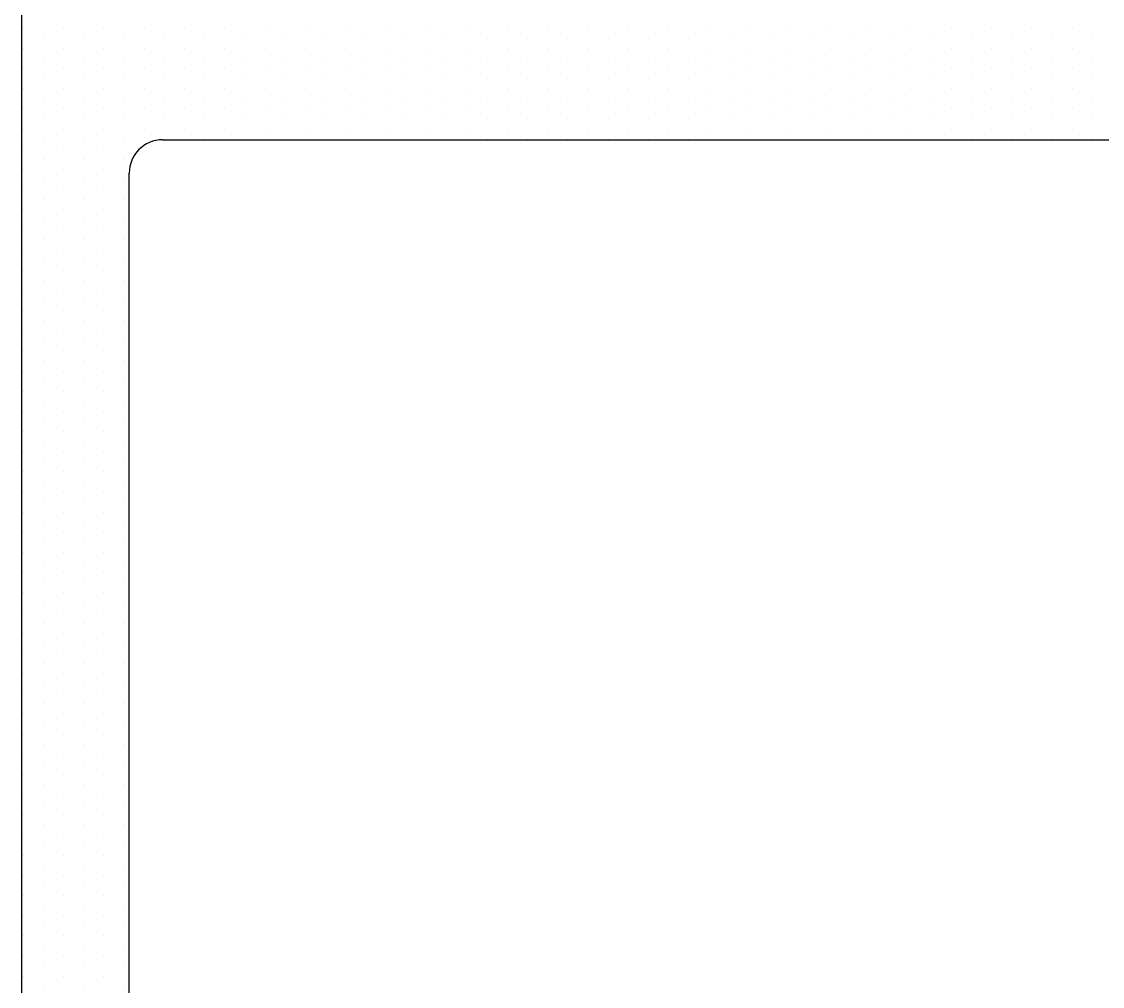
# Model space of a CAD drawing. Header units: inches. Extents: x 3.8 to 36.3, y 0.9 to 43.6.
# Drawn here: x 21.015 to 22.019, y 27.24 to 28.137 of the extents above; entities that cross this region are included whole.
import ezdxf

# ---------------------------------------------------------------- set-up
doc = ezdxf.new("R2010")
doc.units = ezdxf.units.IN
doc.header["$MEASUREMENT"] = 0
doc.layers.add('R-SWTS-DET1', color=1, linetype='Continuous')
doc.layers.add('R-SWTS-PAT1', color=5, linetype='Continuous')

msp = doc.modelspace()

# ---------------------------------------------------------------- linework, layer by layer
at = {"layer": 'R-SWTS-DET1', "lineweight": 30}
for p, q in [((21.01486, 28.22968), (21.01486, 26.00968)), ((21.14586, 28.02668), (22.73384, 28.02668)), ((21.11486, 26.12568), (21.11486, 27.99568))]:
    msp.add_line(p, q, dxfattribs=at)
msp.add_arc((21.14586, 27.99568), 0.031, 90, 180, dxfattribs=at)
at = {"layer": 'R-SWTS-PAT1'}
for p, q in [((21.01633, 28.13044), (21.01633, 28.13044)), ((21.05383, 28.13044), (21.05383, 28.13044)), ((21.09133, 28.13044), (21.09133, 28.13044)), ((21.12883, 28.13044), (21.12883, 28.13044)), ((21.16633, 28.13044), (21.16633, 28.13044)), ((21.20383, 28.13044), (21.20383, 28.13044)), ((21.24133, 28.13044), (21.24133, 28.13044)), ((21.27883, 28.13044), (21.27883, 28.13044)), ((21.31633, 28.13044), (21.31633, 28.13044)), ((21.35383, 28.13044), (21.35383, 28.13044)), ((21.39133, 28.13044), (21.39133, 28.13044)), ((21.42883, 28.13044), (21.42883, 28.13044)), ((21.46633, 28.13044), (21.46633, 28.13044)), ((21.50383, 28.13044), (21.50383, 28.13044)), ((21.54133, 28.13044), (21.54133, 28.13044)), ((21.57883, 28.13044), (21.57883, 28.13044)), ((21.61633, 28.13044), (21.61633, 28.13044)), ((21.65383, 28.13044), (21.65383, 28.13044)), ((21.69133, 28.13044), (21.69133, 28.13044)), ((21.72883, 28.13044), (21.72883, 28.13044)), ((21.76633, 28.13044), (21.76633, 28.13044)), ((21.80383, 28.13044), (21.80383, 28.13044)), ((21.84133, 28.13044), (21.84133, 28.13044)), ((21.87883, 28.13044), (21.87883, 28.13044)), ((21.91633, 28.13044), (21.91633, 28.13044)), ((21.95383, 28.13044), (21.95383, 28.13044)), ((21.99133, 28.13044), (21.99133, 28.13044)), ((21.03508, 28.12106), (21.03508, 28.12106)), ((21.07258, 28.12106), (21.07258, 28.12106)), ((21.11008, 28.12106), (21.11008, 28.12106)), ((21.14758, 28.12106), (21.14758, 28.12106)), ((21.18508, 28.12106), (21.18508, 28.12106)), ((21.22258, 28.12106), (21.22258, 28.12106)), ((21.26008, 28.12106), (21.26008, 28.12106)), ((21.29758, 28.12106), (21.29758, 28.12106)), ((21.33508, 28.12106), (21.33508, 28.12106)), ((21.37258, 28.12106), (21.37258, 28.12106)), ((21.41008, 28.12106), (21.41008, 28.12106)), ((21.44758, 28.12106), (21.44758, 28.12106)), ((21.48508, 28.12106), (21.48508, 28.12106)), ((21.52258, 28.12106), (21.52258, 28.12106)), ((21.56008, 28.12106), (21.56008, 28.12106)), ((21.59758, 28.12106), (21.59758, 28.12106)), ((21.63508, 28.12106), (21.63508, 28.12106)), ((21.67258, 28.12106), (21.67258, 28.12106)), ((21.71008, 28.12106), (21.71008, 28.12106)), ((21.74758, 28.12106), (21.74758, 28.12106)), ((21.78508, 28.12106), (21.78508, 28.12106)), ((21.82258, 28.12106), (21.82258, 28.12106)), ((21.86008, 28.12106), (21.86008, 28.12106)), ((21.89758, 28.12106), (21.89758, 28.12106)), ((21.93508, 28.12106), (21.93508, 28.12106)), ((21.97258, 28.12106), (21.97258, 28.12106)), ((22.01008, 28.12106), (22.01008, 28.12106)), ((21.01633, 28.11169), (21.01633, 28.11169)), ((21.05383, 28.11169), (21.05383, 28.11169)), ((21.09133, 28.11169), (21.09133, 28.11169)), ((21.12883, 28.11169), (21.12883, 28.11169)), ((21.16633, 28.11169), (21.16633, 28.11169)), ((21.20383, 28.11169), (21.20383, 28.11169)), ((21.24133, 28.11169), (21.24133, 28.11169)), ((21.27883, 28.11169), (21.27883, 28.11169)), ((21.31633, 28.11169), (21.31633, 28.11169)), ((21.35383, 28.11169), (21.35383, 28.11169)), ((21.39133, 28.11169), (21.39133, 28.11169)), ((21.42883, 28.11169), (21.42883, 28.11169)), ((21.46633, 28.11169), (21.46633, 28.11169)), ((21.50383, 28.11169), (21.50383, 28.11169)), ((21.54133, 28.11169), (21.54133, 28.11169)), ((21.57883, 28.11169), (21.57883, 28.11169)), ((21.61633, 28.11169), (21.61633, 28.11169)), ((21.65383, 28.11169), (21.65383, 28.11169)), ((21.69133, 28.11169), (21.69133, 28.11169)), ((21.72883, 28.11169), (21.72883, 28.11169)), ((21.76633, 28.11169), (21.76633, 28.11169)), ((21.80383, 28.11169), (21.80383, 28.11169)), ((21.84133, 28.11169), (21.84133, 28.11169)), ((21.87883, 28.11169), (21.87883, 28.11169)), ((21.91633, 28.11169), (21.91633, 28.11169)), ((21.95383, 28.11169), (21.95383, 28.11169)), ((21.99133, 28.11169), (21.99133, 28.11169)), ((21.03508, 28.10231), (21.03508, 28.10231)), ((21.07258, 28.10231), (21.07258, 28.10231)), ((21.11008, 28.10231), (21.11008, 28.10231)), ((21.14758, 28.10231), (21.14758, 28.10231)), ((21.18508, 28.10231), (21.18508, 28.10231)), ((21.22258, 28.10231), (21.22258, 28.10231)), ((21.26008, 28.10231), (21.26008, 28.10231)), ((21.29758, 28.10231), (21.29758, 28.10231)), ((21.33508, 28.10231), (21.33508, 28.10231)), ((21.37258, 28.10231), (21.37258, 28.10231)), ((21.41008, 28.10231), (21.41008, 28.10231)), ((21.44758, 28.10231), (21.44758, 28.10231)), ((21.48508, 28.10231), (21.48508, 28.10231)), ((21.52258, 28.10231), (21.52258, 28.10231)), ((21.56008, 28.10231), (21.56008, 28.10231)), ((21.59758, 28.10231), (21.59758, 28.10231)), ((21.63508, 28.10231), (21.63508, 28.10231)), ((21.67258, 28.10231), (21.67258, 28.10231)), ((21.71008, 28.10231), (21.71008, 28.10231)), ((21.74758, 28.10231), (21.74758, 28.10231)), ((21.78508, 28.10231), (21.78508, 28.10231)), ((21.82258, 28.10231), (21.82258, 28.10231)), ((21.86008, 28.10231), (21.86008, 28.10231)), ((21.89758, 28.10231), (21.89758, 28.10231)), ((21.93508, 28.10231), (21.93508, 28.10231)), ((21.97258, 28.10231), (21.97258, 28.10231)), ((22.01008, 28.10231), (22.01008, 28.10231)), ((21.01633, 28.09294), (21.01633, 28.09294)), ((21.05383, 28.09294), (21.05383, 28.09294)), ((21.09133, 28.09294), (21.09133, 28.09294)), ((21.12883, 28.09294), (21.12883, 28.09294)), ((21.16633, 28.09294), (21.16633, 28.09294)), ((21.20383, 28.09294), (21.20383, 28.09294)), ((21.24133, 28.09294), (21.24133, 28.09294)), ((21.27883, 28.09294), (21.27883, 28.09294)), ((21.31633, 28.09294), (21.31633, 28.09294)), ((21.35383, 28.09294), (21.35383, 28.09294)), ((21.39133, 28.09294), (21.39133, 28.09294)), ((21.42883, 28.09294), (21.42883, 28.09294)), ((21.46633, 28.09294), (21.46633, 28.09294)), ((21.50383, 28.09294), (21.50383, 28.09294)), ((21.54133, 28.09294), (21.54133, 28.09294)), ((21.57883, 28.09294), (21.57883, 28.09294)), ((21.61633, 28.09294), (21.61633, 28.09294)), ((21.65383, 28.09294), (21.65383, 28.09294)), ((21.69133, 28.09294), (21.69133, 28.09294)), ((21.72883, 28.09294), (21.72883, 28.09294)), ((21.76633, 28.09294), (21.76633, 28.09294)), ((21.80383, 28.09294), (21.80383, 28.09294)), ((21.84133, 28.09294), (21.84133, 28.09294)), ((21.87883, 28.09294), (21.87883, 28.09294)), ((21.91633, 28.09294), (21.91633, 28.09294)), ((21.95383, 28.09294), (21.95383, 28.09294)), ((21.99133, 28.09294), (21.99133, 28.09294)), ((21.03508, 28.08356), (21.03508, 28.08356)), ((21.07258, 28.08356), (21.07258, 28.08356)), ((21.11008, 28.08356), (21.11008, 28.08356)), ((21.14758, 28.08356), (21.14758, 28.08356)), ((21.18508, 28.08356), (21.18508, 28.08356)), ((21.22258, 28.08356), (21.22258, 28.08356)), ((21.26008, 28.08356), (21.26008, 28.08356)), ((21.29758, 28.08356), (21.29758, 28.08356)), ((21.33508, 28.08356), (21.33508, 28.08356)), ((21.37258, 28.08356), (21.37258, 28.08356)), ((21.41008, 28.08356), (21.41008, 28.08356)), ((21.44758, 28.08356), (21.44758, 28.08356)), ((21.48508, 28.08356), (21.48508, 28.08356)), ((21.52258, 28.08356), (21.52258, 28.08356)), ((21.56008, 28.08356), (21.56008, 28.08356)), ((21.59758, 28.08356), (21.59758, 28.08356)), ((21.63508, 28.08356), (21.63508, 28.08356)), ((21.67258, 28.08356), (21.67258, 28.08356)), ((21.71008, 28.08356), (21.71008, 28.08356)), ((21.74758, 28.08356), (21.74758, 28.08356)), ((21.78508, 28.08356), (21.78508, 28.08356)), ((21.82258, 28.08356), (21.82258, 28.08356)), ((21.86008, 28.08356), (21.86008, 28.08356)), ((21.89758, 28.08356), (21.89758, 28.08356)), ((21.93508, 28.08356), (21.93508, 28.08356)), ((21.97258, 28.08356), (21.97258, 28.08356)), ((22.01008, 28.08356), (22.01008, 28.08356)), ((21.01633, 28.07419), (21.01633, 28.07419)), ((21.05383, 28.07419), (21.05383, 28.07419)), ((21.09133, 28.07419), (21.09133, 28.07419)), ((21.12883, 28.07419), (21.12883, 28.07419)), ((21.16633, 28.07419), (21.16633, 28.07419)), ((21.20383, 28.07419), (21.20383, 28.07419)), ((21.24133, 28.07419), (21.24133, 28.07419)), ((21.27883, 28.07419), (21.27883, 28.07419)), ((21.31633, 28.07419), (21.31633, 28.07419)), ((21.35383, 28.07419), (21.35383, 28.07419)), ((21.39133, 28.07419), (21.39133, 28.07419)), ((21.42883, 28.07419), (21.42883, 28.07419)), ((21.46633, 28.07419), (21.46633, 28.07419)), ((21.50383, 28.07419), (21.50383, 28.07419)), ((21.54133, 28.07419), (21.54133, 28.07419)), ((21.57883, 28.07419), (21.57883, 28.07419)), ((21.61633, 28.07419), (21.61633, 28.07419)), ((21.65383, 28.07419), (21.65383, 28.07419)), ((21.69133, 28.07419), (21.69133, 28.07419)), ((21.72883, 28.07419), (21.72883, 28.07419)), ((21.76633, 28.07419), (21.76633, 28.07419)), ((21.80383, 28.07419), (21.80383, 28.07419)), ((21.84133, 28.07419), (21.84133, 28.07419)), ((21.87883, 28.07419), (21.87883, 28.07419)), ((21.91633, 28.07419), (21.91633, 28.07419)), ((21.95383, 28.07419), (21.95383, 28.07419)), ((21.99133, 28.07419), (21.99133, 28.07419)), ((21.03508, 28.06481), (21.03508, 28.06481)), ((21.07258, 28.06481), (21.07258, 28.06481)), ((21.11008, 28.06481), (21.11008, 28.06481)), ((21.14758, 28.06481), (21.14758, 28.06481)), ((21.18508, 28.06481), (21.18508, 28.06481)), ((21.22258, 28.06481), (21.22258, 28.06481)), ((21.26008, 28.06481), (21.26008, 28.06481)), ((21.29758, 28.06481), (21.29758, 28.06481)), ((21.33508, 28.06481), (21.33508, 28.06481)), ((21.37258, 28.06481), (21.37258, 28.06481)), ((21.41008, 28.06481), (21.41008, 28.06481)), ((21.44758, 28.06481), (21.44758, 28.06481)), ((21.48508, 28.06481), (21.48508, 28.06481)), ((21.52258, 28.06481), (21.52258, 28.06481)), ((21.56008, 28.06481), (21.56008, 28.06481)), ((21.59758, 28.06481), (21.59758, 28.06481)), ((21.63508, 28.06481), (21.63508, 28.06481)), ((21.67258, 28.06481), (21.67258, 28.06481)), ((21.71008, 28.06481), (21.71008, 28.06481)), ((21.74758, 28.06481), (21.74758, 28.06481)), ((21.78508, 28.06481), (21.78508, 28.06481)), ((21.82258, 28.06481), (21.82258, 28.06481)), ((21.86008, 28.06481), (21.86008, 28.06481)), ((21.89758, 28.06481), (21.89758, 28.06481)), ((21.93508, 28.06481), (21.93508, 28.06481)), ((21.97258, 28.06481), (21.97258, 28.06481)), ((22.01008, 28.06481), (22.01008, 28.06481)), ((21.01633, 28.05544), (21.01633, 28.05544)), ((21.05383, 28.05544), (21.05383, 28.05544)), ((21.09133, 28.05544), (21.09133, 28.05544)), ((21.12883, 28.05544), (21.12883, 28.05544)), ((21.16633, 28.05544), (21.16633, 28.05544)), ((21.20383, 28.05544), (21.20383, 28.05544)), ((21.24133, 28.05544), (21.24133, 28.05544)), ((21.27883, 28.05544), (21.27883, 28.05544)), ((21.31633, 28.05544), (21.31633, 28.05544)), ((21.35383, 28.05544), (21.35383, 28.05544)), ((21.39133, 28.05544), (21.39133, 28.05544)), ((21.42883, 28.05544), (21.42883, 28.05544)), ((21.46633, 28.05544), (21.46633, 28.05544)), ((21.50383, 28.05544), (21.50383, 28.05544)), ((21.54133, 28.05544), (21.54133, 28.05544)), ((21.57883, 28.05544), (21.57883, 28.05544)), ((21.61633, 28.05544), (21.61633, 28.05544)), ((21.65383, 28.05544), (21.65383, 28.05544)), ((21.69133, 28.05544), (21.69133, 28.05544)), ((21.72883, 28.05544), (21.72883, 28.05544)), ((21.76633, 28.05544), (21.76633, 28.05544)), ((21.80383, 28.05544), (21.80383, 28.05544)), ((21.84133, 28.05544), (21.84133, 28.05544)), ((21.87883, 28.05544), (21.87883, 28.05544)), ((21.91633, 28.05544), (21.91633, 28.05544)), ((21.95383, 28.05544), (21.95383, 28.05544)), ((21.99133, 28.05544), (21.99133, 28.05544)), ((21.03508, 28.04606), (21.03508, 28.04606)), ((21.07258, 28.04606), (21.07258, 28.04606)), ((21.11008, 28.04606), (21.11008, 28.04606)), ((21.14758, 28.04606), (21.14758, 28.04606)), ((21.18508, 28.04606), (21.18508, 28.04606)), ((21.22258, 28.04606), (21.22258, 28.04606)), ((21.26008, 28.04606), (21.26008, 28.04606)), ((21.29758, 28.04606), (21.29758, 28.04606)), ((21.33508, 28.04606), (21.33508, 28.04606)), ((21.37258, 28.04606), (21.37258, 28.04606)), ((21.41008, 28.04606), (21.41008, 28.04606)), ((21.44758, 28.04606), (21.44758, 28.04606)), ((21.48508, 28.04606), (21.48508, 28.04606)), ((21.52258, 28.04606), (21.52258, 28.04606)), ((21.56008, 28.04606), (21.56008, 28.04606)), ((21.59758, 28.04606), (21.59758, 28.04606)), ((21.63508, 28.04606), (21.63508, 28.04606)), ((21.67258, 28.04606), (21.67258, 28.04606)), ((21.71008, 28.04606), (21.71008, 28.04606)), ((21.74758, 28.04606), (21.74758, 28.04606)), ((21.78508, 28.04606), (21.78508, 28.04606)), ((21.82258, 28.04606), (21.82258, 28.04606)), ((21.86008, 28.04606), (21.86008, 28.04606)), ((21.89758, 28.04606), (21.89758, 28.04606)), ((21.93508, 28.04606), (21.93508, 28.04606)), ((21.97258, 28.04606), (21.97258, 28.04606)), ((22.01008, 28.04606), (22.01008, 28.04606)), ((21.01633, 28.03669), (21.01633, 28.03669)), ((21.05383, 28.03669), (21.05383, 28.03669)), ((21.09133, 28.03669), (21.09133, 28.03669)), ((21.12883, 28.03669), (21.12883, 28.03669)), ((21.16633, 28.03669), (21.16633, 28.03669)), ((21.20383, 28.03669), (21.20383, 28.03669)), ((21.24133, 28.03669), (21.24133, 28.03669)), ((21.27883, 28.03669), (21.27883, 28.03669)), ((21.31633, 28.03669), (21.31633, 28.03669)), ((21.35383, 28.03669), (21.35383, 28.03669)), ((21.39133, 28.03669), (21.39133, 28.03669)), ((21.42883, 28.03669), (21.42883, 28.03669)), ((21.46633, 28.03669), (21.46633, 28.03669)), ((21.50383, 28.03669), (21.50383, 28.03669)), ((21.54133, 28.03669), (21.54133, 28.03669)), ((21.57883, 28.03669), (21.57883, 28.03669)), ((21.61633, 28.03669), (21.61633, 28.03669)), ((21.65383, 28.03669), (21.65383, 28.03669)), ((21.69133, 28.03669), (21.69133, 28.03669)), ((21.72883, 28.03669), (21.72883, 28.03669)), ((21.76633, 28.03669), (21.76633, 28.03669)), ((21.80383, 28.03669), (21.80383, 28.03669)), ((21.84133, 28.03669), (21.84133, 28.03669)), ((21.87883, 28.03669), (21.87883, 28.03669)), ((21.91633, 28.03669), (21.91633, 28.03669)), ((21.95383, 28.03669), (21.95383, 28.03669)), ((21.99133, 28.03669), (21.99133, 28.03669)), ((21.03508, 28.02731), (21.03508, 28.02731)), ((21.07258, 28.02731), (21.07258, 28.02731)), ((21.11008, 28.02731), (21.11008, 28.02731)), ((21.14758, 28.02731), (21.14758, 28.02731)), ((21.18508, 28.02731), (21.18508, 28.02731)), ((21.22258, 28.02731), (21.22258, 28.02731)), ((21.26008, 28.02731), (21.26008, 28.02731)), ((21.29758, 28.02731), (21.29758, 28.02731)), ((21.33508, 28.02731), (21.33508, 28.02731)), ((21.37258, 28.02731), (21.37258, 28.02731)), ((21.41008, 28.02731), (21.41008, 28.02731)), ((21.44758, 28.02731), (21.44758, 28.02731)), ((21.48508, 28.02731), (21.48508, 28.02731)), ((21.52258, 28.02731), (21.52258, 28.02731)), ((21.56008, 28.02731), (21.56008, 28.02731)), ((21.59758, 28.02731), (21.59758, 28.02731)), ((21.63508, 28.02731), (21.63508, 28.02731)), ((21.67258, 28.02731), (21.67258, 28.02731)), ((21.71008, 28.02731), (21.71008, 28.02731)), ((21.74758, 28.02731), (21.74758, 28.02731)), ((21.78508, 28.02731), (21.78508, 28.02731)), ((21.82258, 28.02731), (21.82258, 28.02731)), ((21.86008, 28.02731), (21.86008, 28.02731)), ((21.89758, 28.02731), (21.89758, 28.02731)), ((21.93508, 28.02731), (21.93508, 28.02731)), ((21.97258, 28.02731), (21.97258, 28.02731)), ((22.01008, 28.02731), (22.01008, 28.02731)), ((21.01633, 28.01794), (21.01633, 28.01794)), ((21.03508, 28.00856), (21.03508, 28.00856)), ((21.05383, 28.01794), (21.05383, 28.01794)), ((21.07258, 28.00856), (21.07258, 28.00856)), ((21.09133, 28.01794), (21.09133, 28.01794)), ((21.11008, 28.00856), (21.11008, 28.00856)), ((21.01633, 27.99919), (21.01633, 27.99919)), ((21.05383, 27.99919), (21.05383, 27.99919)), ((21.09133, 27.99919), (21.09133, 27.99919)), ((21.03508, 27.98981), (21.03508, 27.98981)), ((21.07258, 27.98981), (21.07258, 27.98981)), ((21.11008, 27.98981), (21.11008, 27.98981)), ((21.01633, 27.98044), (21.01633, 27.98044)), ((21.05383, 27.98044), (21.05383, 27.98044)), ((21.09133, 27.98044), (21.09133, 27.98044)), ((21.03508, 27.97106), (21.03508, 27.97106)), ((21.07258, 27.97106), (21.07258, 27.97106)), ((21.11008, 27.97106), (21.11008, 27.97106)), ((21.01633, 27.96169), (21.01633, 27.96169)), ((21.05383, 27.96169), (21.05383, 27.96169)), ((21.09133, 27.96169), (21.09133, 27.96169)), ((21.03508, 27.95231), (21.03508, 27.95231)), ((21.07258, 27.95231), (21.07258, 27.95231)), ((21.11008, 27.95231), (21.11008, 27.95231)), ((21.01633, 27.94294), (21.01633, 27.94294)), ((21.05383, 27.94294), (21.05383, 27.94294)), ((21.09133, 27.94294), (21.09133, 27.94294)), ((21.03508, 27.93356), (21.03508, 27.93356)), ((21.07258, 27.93356), (21.07258, 27.93356)), ((21.11008, 27.93356), (21.11008, 27.93356)), ((21.01633, 27.92419), (21.01633, 27.92419)), ((21.05383, 27.92419), (21.05383, 27.92419)), ((21.09133, 27.92419), (21.09133, 27.92419)), ((21.03508, 27.91481), (21.03508, 27.91481)), ((21.07258, 27.91481), (21.07258, 27.91481)), ((21.11008, 27.91481), (21.11008, 27.91481)), ((21.01633, 27.90544), (21.01633, 27.90544)), ((21.05383, 27.90544), (21.05383, 27.90544)), ((21.09133, 27.90544), (21.09133, 27.90544)), ((21.03508, 27.89606), (21.03508, 27.89606)), ((21.07258, 27.89606), (21.07258, 27.89606)), ((21.11008, 27.89606), (21.11008, 27.89606)), ((21.01633, 27.88669), (21.01633, 27.88669)), ((21.05383, 27.88669), (21.05383, 27.88669)), ((21.09133, 27.88669), (21.09133, 27.88669)), ((21.01633, 27.86794), (21.01633, 27.86794)), ((21.03508, 27.87731), (21.03508, 27.87731)), ((21.05383, 27.86794), (21.05383, 27.86794)), ((21.07258, 27.87731), (21.07258, 27.87731)), ((21.09133, 27.86794), (21.09133, 27.86794)), ((21.11008, 27.87731), (21.11008, 27.87731)), ((21.03508, 27.85856), (21.03508, 27.85856)), ((21.07258, 27.85856), (21.07258, 27.85856)), ((21.11008, 27.85856), (21.11008, 27.85856)), ((21.01633, 27.84919), (21.01633, 27.84919)), ((21.05383, 27.84919), (21.05383, 27.84919)), ((21.09133, 27.84919), (21.09133, 27.84919)), ((21.03508, 27.83981), (21.03508, 27.83981)), ((21.07258, 27.83981), (21.07258, 27.83981)), ((21.11008, 27.83981), (21.11008, 27.83981)), ((21.01633, 27.83044), (21.01633, 27.83044)), ((21.05383, 27.83044), (21.05383, 27.83044)), ((21.09133, 27.83044), (21.09133, 27.83044)), ((21.03508, 27.82106), (21.03508, 27.82106)), ((21.07258, 27.82106), (21.07258, 27.82106)), ((21.11008, 27.82106), (21.11008, 27.82106)), ((21.01633, 27.81169), (21.01633, 27.81169)), ((21.05383, 27.81169), (21.05383, 27.81169)), ((21.09133, 27.81169), (21.09133, 27.81169)), ((21.03508, 27.80231), (21.03508, 27.80231)), ((21.07258, 27.80231), (21.07258, 27.80231)), ((21.11008, 27.80231), (21.11008, 27.80231)), ((21.01633, 27.79294), (21.01633, 27.79294)), ((21.05383, 27.79294), (21.05383, 27.79294)), ((21.09133, 27.79294), (21.09133, 27.79294)), ((21.03508, 27.78356), (21.03508, 27.78356)), ((21.07258, 27.78356), (21.07258, 27.78356)), ((21.11008, 27.78356), (21.11008, 27.78356)), ((21.01633, 27.77419), (21.01633, 27.77419)), ((21.05383, 27.77419), (21.05383, 27.77419)), ((21.09133, 27.77419), (21.09133, 27.77419)), ((21.03508, 27.76481), (21.03508, 27.76481)), ((21.07258, 27.76481), (21.07258, 27.76481)), ((21.11008, 27.76481), (21.11008, 27.76481)), ((21.01633, 27.75544), (21.01633, 27.75544)), ((21.05383, 27.75544), (21.05383, 27.75544)), ((21.09133, 27.75544), (21.09133, 27.75544)), ((21.03508, 27.74606), (21.03508, 27.74606)), ((21.07258, 27.74606), (21.07258, 27.74606)), ((21.11008, 27.74606), (21.11008, 27.74606)), ((21.01633, 27.73669), (21.01633, 27.73669)), ((21.03508, 27.72731), (21.03508, 27.72731)), ((21.05383, 27.73669), (21.05383, 27.73669)), ((21.07258, 27.72731), (21.07258, 27.72731)), ((21.09133, 27.73669), (21.09133, 27.73669)), ((21.11008, 27.72731), (21.11008, 27.72731)), ((21.01633, 27.71794), (21.01633, 27.71794)), ((21.05383, 27.71794), (21.05383, 27.71794)), ((21.09133, 27.71794), (21.09133, 27.71794)), ((21.03508, 27.70856), (21.03508, 27.70856)), ((21.07258, 27.70856), (21.07258, 27.70856)), ((21.11008, 27.70856), (21.11008, 27.70856)), ((21.01633, 27.69919), (21.01633, 27.69919)), ((21.05383, 27.69919), (21.05383, 27.69919)), ((21.09133, 27.69919), (21.09133, 27.69919)), ((21.03508, 27.68981), (21.03508, 27.68981)), ((21.07258, 27.68981), (21.07258, 27.68981)), ((21.11008, 27.68981), (21.11008, 27.68981)), ((21.01633, 27.68044), (21.01633, 27.68044)), ((21.05383, 27.68044), (21.05383, 27.68044)), ((21.09133, 27.68044), (21.09133, 27.68044)), ((21.03508, 27.67106), (21.03508, 27.67106)), ((21.07258, 27.67106), (21.07258, 27.67106)), ((21.11008, 27.67106), (21.11008, 27.67106)), ((21.01633, 27.66169), (21.01633, 27.66169)), ((21.05383, 27.66169), (21.05383, 27.66169)), ((21.09133, 27.66169), (21.09133, 27.66169)), ((21.03508, 27.65231), (21.03508, 27.65231)), ((21.07258, 27.65231), (21.07258, 27.65231)), ((21.11008, 27.65231), (21.11008, 27.65231)), ((21.01633, 27.64294), (21.01633, 27.64294)), ((21.05383, 27.64294), (21.05383, 27.64294)), ((21.09133, 27.64294), (21.09133, 27.64294)), ((21.03508, 27.63356), (21.03508, 27.63356)), ((21.07258, 27.63356), (21.07258, 27.63356)), ((21.11008, 27.63356), (21.11008, 27.63356)), ((21.01633, 27.62419), (21.01633, 27.62419)), ((21.05383, 27.62419), (21.05383, 27.62419)), ((21.09133, 27.62419), (21.09133, 27.62419)), ((21.03508, 27.61481), (21.03508, 27.61481)), ((21.07258, 27.61481), (21.07258, 27.61481)), ((21.11008, 27.61481), (21.11008, 27.61481)), ((21.01633, 27.60544), (21.01633, 27.60544)), ((21.05383, 27.60544), (21.05383, 27.60544)), ((21.09133, 27.60544), (21.09133, 27.60544)), ((21.01633, 27.58669), (21.01633, 27.58669)), ((21.03508, 27.59606), (21.03508, 27.59606)), ((21.05383, 27.58669), (21.05383, 27.58669)), ((21.07258, 27.59606), (21.07258, 27.59606)), ((21.09133, 27.58669), (21.09133, 27.58669)), ((21.11008, 27.59606), (21.11008, 27.59606)), ((21.03508, 27.57731), (21.03508, 27.57731)), ((21.07258, 27.57731), (21.07258, 27.57731)), ((21.11008, 27.57731), (21.11008, 27.57731)), ((21.01633, 27.56794), (21.01633, 27.56794)), ((21.05383, 27.56794), (21.05383, 27.56794)), ((21.09133, 27.56794), (21.09133, 27.56794)), ((21.03508, 27.55856), (21.03508, 27.55856)), ((21.07258, 27.55856), (21.07258, 27.55856)), ((21.11008, 27.55856), (21.11008, 27.55856)), ((21.01633, 27.54919), (21.01633, 27.54919)), ((21.05383, 27.54919), (21.05383, 27.54919)), ((21.09133, 27.54919), (21.09133, 27.54919)), ((21.03508, 27.53981), (21.03508, 27.53981)), ((21.07258, 27.53981), (21.07258, 27.53981)), ((21.11008, 27.53981), (21.11008, 27.53981)), ((21.01633, 27.53044), (21.01633, 27.53044)), ((21.05383, 27.53044), (21.05383, 27.53044)), ((21.09133, 27.53044), (21.09133, 27.53044)), ((21.03508, 27.52106), (21.03508, 27.52106)), ((21.07258, 27.52106), (21.07258, 27.52106)), ((21.11008, 27.52106), (21.11008, 27.52106)), ((21.01633, 27.51169), (21.01633, 27.51169)), ((21.05383, 27.51169), (21.05383, 27.51169)), ((21.09133, 27.51169), (21.09133, 27.51169)), ((21.03508, 27.50231), (21.03508, 27.50231)), ((21.07258, 27.50231), (21.07258, 27.50231)), ((21.11008, 27.50231), (21.11008, 27.50231)), ((21.01633, 27.49294), (21.01633, 27.49294)), ((21.05383, 27.49294), (21.05383, 27.49294)), ((21.09133, 27.49294), (21.09133, 27.49294)), ((21.03508, 27.48356), (21.03508, 27.48356)), ((21.07258, 27.48356), (21.07258, 27.48356)), ((21.11008, 27.48356), (21.11008, 27.48356)), ((21.01633, 27.47419), (21.01633, 27.47419)), ((21.05383, 27.47419), (21.05383, 27.47419)), ((21.09133, 27.47419), (21.09133, 27.47419)), ((21.03508, 27.46481), (21.03508, 27.46481)), ((21.07258, 27.46481), (21.07258, 27.46481)), ((21.11008, 27.46481), (21.11008, 27.46481)), ((21.01633, 27.45544), (21.01633, 27.45544)), ((21.03508, 27.44606), (21.03508, 27.44606)), ((21.05383, 27.45544), (21.05383, 27.45544)), ((21.07258, 27.44606), (21.07258, 27.44606)), ((21.09133, 27.45544), (21.09133, 27.45544)), ((21.11008, 27.44606), (21.11008, 27.44606)), ((21.01633, 27.43669), (21.01633, 27.43669)), ((21.05383, 27.43669), (21.05383, 27.43669)), ((21.09133, 27.43669), (21.09133, 27.43669)), ((21.03508, 27.42731), (21.03508, 27.42731)), ((21.07258, 27.42731), (21.07258, 27.42731)), ((21.11008, 27.42731), (21.11008, 27.42731)), ((21.01633, 27.41794), (21.01633, 27.41794)), ((21.05383, 27.41794), (21.05383, 27.41794)), ((21.09133, 27.41794), (21.09133, 27.41794)), ((21.03508, 27.40856), (21.03508, 27.40856)), ((21.07258, 27.40856), (21.07258, 27.40856)), ((21.11008, 27.40856), (21.11008, 27.40856)), ((21.01633, 27.39919), (21.01633, 27.39919)), ((21.05383, 27.39919), (21.05383, 27.39919)), ((21.09133, 27.39919), (21.09133, 27.39919)), ((21.03508, 27.38981), (21.03508, 27.38981)), ((21.07258, 27.38981), (21.07258, 27.38981)), ((21.11008, 27.38981), (21.11008, 27.38981)), ((21.01633, 27.38044), (21.01633, 27.38044)), ((21.05383, 27.38044), (21.05383, 27.38044)), ((21.09133, 27.38044), (21.09133, 27.38044)), ((21.03508, 27.37106), (21.03508, 27.37106)), ((21.07258, 27.37106), (21.07258, 27.37106)), ((21.11008, 27.37106), (21.11008, 27.37106)), ((21.01633, 27.36169), (21.01633, 27.36169)), ((21.05383, 27.36169), (21.05383, 27.36169)), ((21.09133, 27.36169), (21.09133, 27.36169)), ((21.03508, 27.35231), (21.03508, 27.35231)), ((21.07258, 27.35231), (21.07258, 27.35231)), ((21.11008, 27.35231), (21.11008, 27.35231)), ((21.01633, 27.34294), (21.01633, 27.34294)), ((21.05383, 27.34294), (21.05383, 27.34294)), ((21.09133, 27.34294), (21.09133, 27.34294)), ((21.03508, 27.33356), (21.03508, 27.33356)), ((21.07258, 27.33356), (21.07258, 27.33356)), ((21.11008, 27.33356), (21.11008, 27.33356)), ((21.01633, 27.32419), (21.01633, 27.32419)), ((21.05383, 27.32419), (21.05383, 27.32419)), ((21.09133, 27.32419), (21.09133, 27.32419)), ((21.01633, 27.30544), (21.01633, 27.30544)), ((21.03508, 27.31481), (21.03508, 27.31481)), ((21.05383, 27.30544), (21.05383, 27.30544)), ((21.07258, 27.31481), (21.07258, 27.31481)), ((21.09133, 27.30544), (21.09133, 27.30544)), ((21.11008, 27.31481), (21.11008, 27.31481)), ((21.03508, 27.29606), (21.03508, 27.29606)), ((21.07258, 27.29606), (21.07258, 27.29606)), ((21.11008, 27.29606), (21.11008, 27.29606)), ((21.01633, 27.28669), (21.01633, 27.28669)), ((21.05383, 27.28669), (21.05383, 27.28669)), ((21.09133, 27.28669), (21.09133, 27.28669)), ((21.03508, 27.27731), (21.03508, 27.27731)), ((21.07258, 27.27731), (21.07258, 27.27731)), ((21.11008, 27.27731), (21.11008, 27.27731)), ((21.01633, 27.26794), (21.01633, 27.26794)), ((21.05383, 27.26794), (21.05383, 27.26794)), ((21.09133, 27.26794), (21.09133, 27.26794)), ((21.03508, 27.25856), (21.03508, 27.25856)), ((21.07258, 27.25856), (21.07258, 27.25856)), ((21.11008, 27.25856), (21.11008, 27.25856)), ((21.01633, 27.24919), (21.01633, 27.24919)), ((21.05383, 27.24919), (21.05383, 27.24919)), ((21.09133, 27.24919), (21.09133, 27.24919)), ((21.03508, 27.23981), (21.03508, 27.23981)), ((21.07258, 27.23981), (21.07258, 27.23981)), ((21.11008, 27.23981), (21.11008, 27.23981))]:
    msp.add_line(p, q, dxfattribs=at)

doc.saveas('drawing.dxf')
